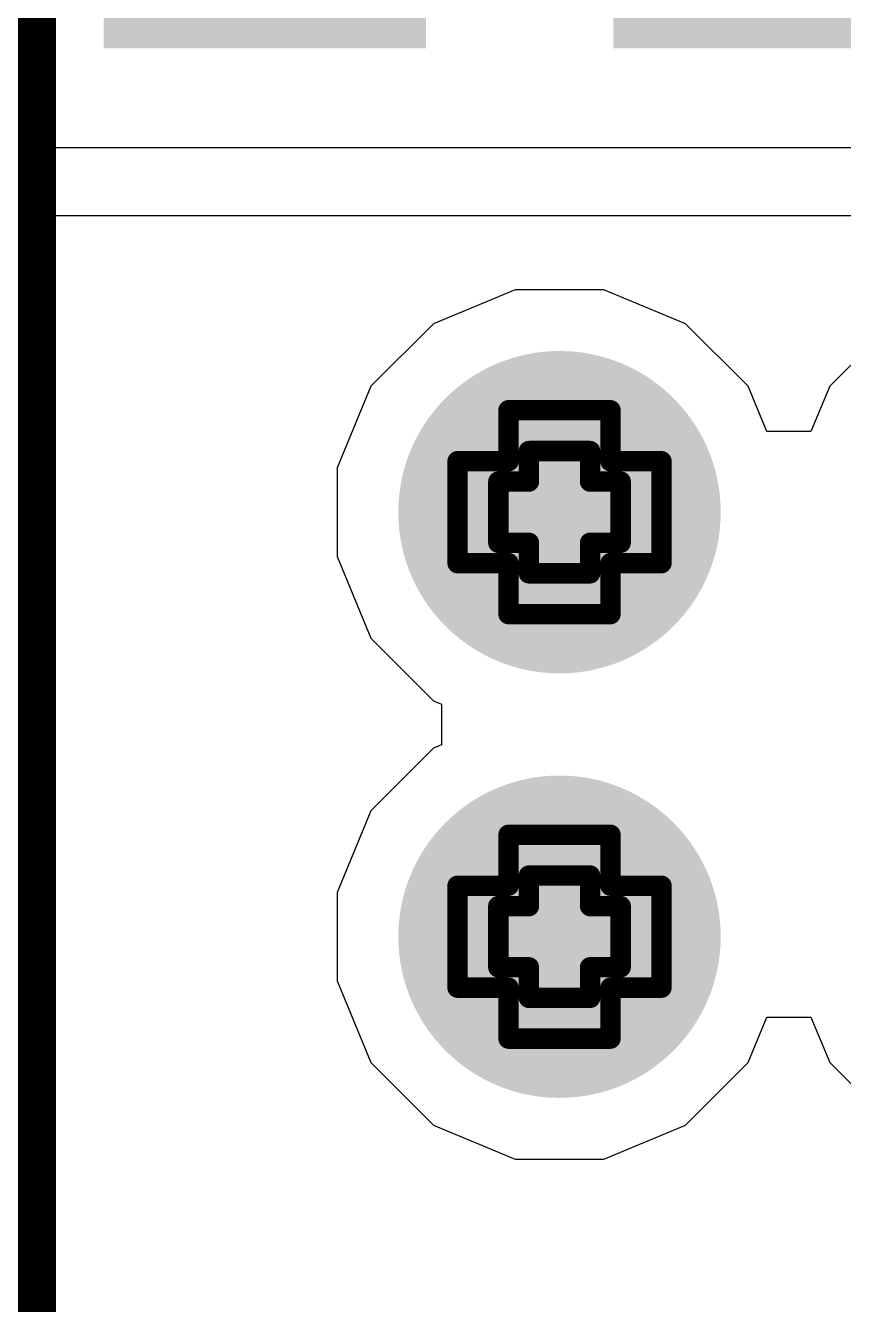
# Model space of a CAD drawing. Header units: inches. Extents: x -4 to 5258, y -4 to 5281.
# Drawn here: x 90.752 to 92.789, y 15.554 to 18.74 of the extents above; entities that cross this region are included whole.
import ezdxf

# ---------------------------------------------------------------- set-up
doc = ezdxf.new("R2010")
doc.units = ezdxf.units.IN
for name, color, linetype in [('Bottom Layer', 5, 'Continuous'), ('Bottom Solder', 6, 'Continuous'), ('Drill Drawing', 1, 'Continuous'), ('Layer 1', 16, 'Continuous'), ('Layer 2', 76, 'Continuous'), ('Top Layer', 1, 'Continuous'), ('Top Overlay', 2, 'Continuous'), ('Top Solder', 216, 'Continuous'), ('Via Holes', 16, 'Continuous')]:
    doc.layers.add(name, color=color, linetype=linetype)

# ---------------------------------------------------------------- blocks, each defined once
blk = doc.blocks.new('SOIC_8_18')
at = {"layer": 'Top Solder'}
for points in [[(-1.8234, -0.2334), (-1.8234, -1.0366), (-3.5766, -1.0366), (-3.5766, -0.2334)], [(-1.8234, -1.5034), (-1.8234, -2.3066), (-3.5766, -2.3066), (-3.5766, -1.5034)]]:
    blk.add_hatch(color=216, dxfattribs=at).paths.add_polyline_path(points)
at = {"layer": 'Top Overlay'}
blk.add_lwpolyline([(1.9906, -2.4892, 0.127, 0.127, 0), (-1.9906, -2.4892, 0.127, 0.127, 0)], format="xyseb", dxfattribs=at)

msp = doc.modelspace()

# ---------------------------------------------------------------- hatches: boundary and pattern name
at = {"layer": 'Bottom Layer'}
h = msp.add_hatch(color=5, dxfattribs=at)
edge = h.paths.add_edge_path()
edge.add_arc((92.0822, 17.5277), 0.3, 0, 360)
h = msp.add_hatch(color=5, dxfattribs=at)
edge = h.paths.add_edge_path()
edge.add_arc((92.0822, 16.47), 0.3, 0, 360)
at = {"layer": 'Bottom Solder'}
h = msp.add_hatch(color=6, dxfattribs=at)
edge = h.paths.add_edge_path()
edge.add_arc((92.0822, 17.5277), 0.4016, 0, 360)
h = msp.add_hatch(color=6, dxfattribs=at)
edge = h.paths.add_edge_path()
edge.add_arc((92.0822, 16.47), 0.4016, 0, 360)
at = {"layer": 'Layer 1'}
h = msp.add_hatch(color=16, dxfattribs=at)
edge = h.paths.add_edge_path()
edge.add_arc((92.0822, 17.5277), 0.3, 0, 360)
h = msp.add_hatch(color=16, dxfattribs=at)
edge = h.paths.add_edge_path()
edge.add_arc((92.0822, 16.47), 0.3, 0, 360)
at = {"layer": 'Layer 2'}
h = msp.add_hatch(color=76, dxfattribs=at)
edge = h.paths.add_edge_path()
edge.add_arc((92.0822, 17.5277), 0.3, 0, 360)
h = msp.add_hatch(color=76, dxfattribs=at)
edge = h.paths.add_edge_path()
edge.add_arc((92.0822, 16.47), 0.3, 0, 360)
at = {"layer": 'Top Layer'}
h = msp.add_hatch(color=1, dxfattribs=at)
edge = h.paths.add_edge_path()
edge.add_arc((92.0822, 17.5277), 0.3, 0, 360)
h = msp.add_hatch(color=1, dxfattribs=at)
edge = h.paths.add_edge_path()
edge.add_arc((92.0822, 16.47), 0.3, 0, 360)
at = {"layer": 'Top Solder'}
h = msp.add_hatch(color=216, dxfattribs=at)
edge = h.paths.add_edge_path()
edge.add_arc((92.0822, 17.5277), 0.4016, 0, 360)
h = msp.add_hatch(color=216, dxfattribs=at)
edge = h.paths.add_edge_path()
edge.add_arc((92.0822, 16.47), 0.4016, 0, 360)
at = {"layer": 'Via Holes'}
h = msp.add_hatch(color=7, dxfattribs=at)
edge = h.paths.add_edge_path()
edge.add_arc((92.0822, 17.5277), 0.15, 0, 360)
h = msp.add_hatch(color=7, dxfattribs=at)
edge = h.paths.add_edge_path()
edge.add_arc((92.0822, 16.47), 0.15, 0, 360)

# ---------------------------------------------------------------- linework, layer by layer
at = {"layer": 'Bottom Layer'}
for p, q in [((91.972, 18.0817), (91.7684, 17.9973)), ((92.1924, 18.0817), (91.972, 18.0817)), ((92.396, 17.9973), (92.1924, 18.0817)), ((91.7684, 17.9973), (91.6125, 17.8415)), ((92.5518, 17.8415), (92.396, 17.9973)), ((92.9114, 17.9973), (92.7555, 17.8415)), ((91.6125, 17.8415), (91.5282, 17.6379)), ((92.5987, 17.7284), (92.5518, 17.8415)), ((92.7555, 17.8415), (92.7087, 17.7284)), ((92.7087, 17.7284), (92.5987, 17.7284)), ((91.5282, 17.6379), (91.5282, 17.4175)), ((91.5282, 17.4175), (91.6125, 17.2139)), ((91.6125, 17.2139), (91.7684, 17.058)), ((91.7684, 17.058), (91.7886, 17.0496)), ((91.7886, 17.0496), (91.7886, 16.948)), ((91.7684, 16.9397), (91.6125, 16.7838)), ((91.7886, 16.948), (91.7684, 16.9397)), ((91.6125, 16.7838), (91.5282, 16.5802)), ((91.5282, 16.5802), (91.5282, 16.3598)), ((91.5282, 16.3598), (91.6125, 16.1562)), ((92.5518, 16.1562), (92.5987, 16.2693)), ((92.5987, 16.2693), (92.7087, 16.2693)), ((92.7087, 16.2693), (92.7555, 16.1562)), ((91.6125, 16.1562), (91.7684, 16.0003)), ((92.396, 16.0003), (92.5518, 16.1562)), ((92.7555, 16.1562), (92.9114, 16.0003)), ((91.7684, 16.0003), (91.972, 15.916)), ((92.1924, 15.916), (92.396, 16.0003)), ((91.972, 15.916), (92.1924, 15.916))]:
    msp.add_line(p, q, dxfattribs=at)
at = {"layer": 'Drill Drawing'}
for points in [[(91.9552, 17.6547, 0.0508, 0.0508, 0), (91.9552, 17.7817, 0.0508, 0.0508, 0)], [(91.9552, 17.7817, 0.0508, 0.0508, 0), (92.2092, 17.7817, 0.0508, 0.0508, 0)], [(92.2092, 17.6547, 0.0508, 0.0508, 0), (92.2092, 17.7817, 0.0508, 0.0508, 0)], [(92.006, 17.6039, 0.0508, 0.0508, 0), (92.006, 17.6801, 0.0508, 0.0508, 0)], [(92.006, 17.6801, 0.0508, 0.0508, 0), (92.1584, 17.6801, 0.0508, 0.0508, 0)], [(92.1584, 17.6039, 0.0508, 0.0508, 0), (92.1584, 17.6801, 0.0508, 0.0508, 0)], [(91.8282, 17.4007, 0.0508, 0.0508, 0), (91.8282, 17.6547, 0.0508, 0.0508, 0)], [(91.8282, 17.6547, 0.0508, 0.0508, 0), (91.9552, 17.6547, 0.0508, 0.0508, 0)], [(92.2092, 17.6547, 0.0508, 0.0508, 0), (92.3362, 17.6547, 0.0508, 0.0508, 0)], [(92.3362, 17.4007, 0.0508, 0.0508, 0), (92.3362, 17.6547, 0.0508, 0.0508, 0)], [(91.9298, 17.4515, 0.0508, 0.0508, 0), (91.9298, 17.6039, 0.0508, 0.0508, 0)], [(91.9298, 17.6039, 0.0508, 0.0508, 0), (92.006, 17.6039, 0.0508, 0.0508, 0)], [(92.1584, 17.6039, 0.0508, 0.0508, 0), (92.2346, 17.6039, 0.0508, 0.0508, 0)], [(92.2346, 17.4515, 0.0508, 0.0508, 0), (92.2346, 17.6039, 0.0508, 0.0508, 0)], [(91.9298, 17.4515, 0.0508, 0.0508, 0), (92.006, 17.4515, 0.0508, 0.0508, 0)], [(92.006, 17.3753, 0.0508, 0.0508, 0), (92.006, 17.4515, 0.0508, 0.0508, 0)], [(92.1584, 17.4515, 0.0508, 0.0508, 0), (92.2346, 17.4515, 0.0508, 0.0508, 0)], [(92.1584, 17.3753, 0.0508, 0.0508, 0), (92.1584, 17.4515, 0.0508, 0.0508, 0)], [(91.8282, 17.4007, 0.0508, 0.0508, 0), (91.9552, 17.4007, 0.0508, 0.0508, 0)], [(91.9552, 17.2737, 0.0508, 0.0508, 0), (91.9552, 17.4007, 0.0508, 0.0508, 0)], [(92.006, 17.3753, 0.0508, 0.0508, 0), (92.1584, 17.3753, 0.0508, 0.0508, 0)], [(92.2092, 17.4007, 0.0508, 0.0508, 0), (92.3362, 17.4007, 0.0508, 0.0508, 0)], [(92.2092, 17.2737, 0.0508, 0.0508, 0), (92.2092, 17.4007, 0.0508, 0.0508, 0)], [(91.9552, 17.2737, 0.0508, 0.0508, 0), (92.2092, 17.2737, 0.0508, 0.0508, 0)], [(91.9552, 16.597, 0.0508, 0.0508, 0), (91.9552, 16.724, 0.0508, 0.0508, 0)], [(91.9552, 16.724, 0.0508, 0.0508, 0), (92.2092, 16.724, 0.0508, 0.0508, 0)], [(92.2092, 16.597, 0.0508, 0.0508, 0), (92.2092, 16.724, 0.0508, 0.0508, 0)], [(92.006, 16.5462, 0.0508, 0.0508, 0), (92.006, 16.6224, 0.0508, 0.0508, 0)], [(92.006, 16.6224, 0.0508, 0.0508, 0), (92.1584, 16.6224, 0.0508, 0.0508, 0)], [(92.1584, 16.5462, 0.0508, 0.0508, 0), (92.1584, 16.6224, 0.0508, 0.0508, 0)], [(91.8282, 16.343, 0.0508, 0.0508, 0), (91.8282, 16.597, 0.0508, 0.0508, 0)], [(91.8282, 16.597, 0.0508, 0.0508, 0), (91.9552, 16.597, 0.0508, 0.0508, 0)], [(92.2092, 16.597, 0.0508, 0.0508, 0), (92.3362, 16.597, 0.0508, 0.0508, 0)], [(92.3362, 16.343, 0.0508, 0.0508, 0), (92.3362, 16.597, 0.0508, 0.0508, 0)], [(91.9298, 16.3938, 0.0508, 0.0508, 0), (91.9298, 16.5462, 0.0508, 0.0508, 0)], [(91.9298, 16.5462, 0.0508, 0.0508, 0), (92.006, 16.5462, 0.0508, 0.0508, 0)], [(92.1584, 16.5462, 0.0508, 0.0508, 0), (92.2346, 16.5462, 0.0508, 0.0508, 0)], [(92.2346, 16.3938, 0.0508, 0.0508, 0), (92.2346, 16.5462, 0.0508, 0.0508, 0)], [(91.9298, 16.3938, 0.0508, 0.0508, 0), (92.006, 16.3938, 0.0508, 0.0508, 0)], [(92.006, 16.3176, 0.0508, 0.0508, 0), (92.006, 16.3938, 0.0508, 0.0508, 0)], [(92.1584, 16.3938, 0.0508, 0.0508, 0), (92.2346, 16.3938, 0.0508, 0.0508, 0)], [(92.1584, 16.3176, 0.0508, 0.0508, 0), (92.1584, 16.3938, 0.0508, 0.0508, 0)], [(91.8282, 16.343, 0.0508, 0.0508, 0), (91.9552, 16.343, 0.0508, 0.0508, 0)], [(91.9552, 16.216, 0.0508, 0.0508, 0), (91.9552, 16.343, 0.0508, 0.0508, 0)], [(92.2092, 16.343, 0.0508, 0.0508, 0), (92.3362, 16.343, 0.0508, 0.0508, 0)], [(92.2092, 16.216, 0.0508, 0.0508, 0), (92.2092, 16.343, 0.0508, 0.0508, 0)], [(92.006, 16.3176, 0.0508, 0.0508, 0), (92.1584, 16.3176, 0.0508, 0.0508, 0)], [(91.9552, 16.216, 0.0508, 0.0508, 0), (92.2092, 16.216, 0.0508, 0.0508, 0)]]:
    msp.add_lwpolyline(points, format="xyseb", dxfattribs=at)
for points in [[(91.9425, 17.7817, 0.0254, 0.0254, 1), (91.9679, 17.7817, 0.0254, 0.0254, 1)], [(91.9425, 17.7817, 0.0254, 0.0254, 1), (91.9679, 17.7817, 0.0254, 0.0254, 1)], [(92.1965, 17.7817, 0.0254, 0.0254, 1), (92.2219, 17.7817, 0.0254, 0.0254, 1)], [(92.1965, 17.7817, 0.0254, 0.0254, 1), (92.2219, 17.7817, 0.0254, 0.0254, 1)], [(91.9933, 17.6801, 0.0254, 0.0254, 1), (92.0187, 17.6801, 0.0254, 0.0254, 1)], [(91.9933, 17.6801, 0.0254, 0.0254, 1), (92.0187, 17.6801, 0.0254, 0.0254, 1)], [(92.1457, 17.6801, 0.0254, 0.0254, 1), (92.1711, 17.6801, 0.0254, 0.0254, 1)], [(92.1457, 17.6801, 0.0254, 0.0254, 1), (92.1711, 17.6801, 0.0254, 0.0254, 1)], [(91.8155, 17.6547, 0.0254, 0.0254, 1), (91.8409, 17.6547, 0.0254, 0.0254, 1)], [(91.8155, 17.6547, 0.0254, 0.0254, 1), (91.8409, 17.6547, 0.0254, 0.0254, 1)], [(91.9425, 17.6547, 0.0254, 0.0254, 1), (91.9679, 17.6547, 0.0254, 0.0254, 1)], [(91.9425, 17.6547, 0.0254, 0.0254, 1), (91.9679, 17.6547, 0.0254, 0.0254, 1)], [(92.1965, 17.6547, 0.0254, 0.0254, 1), (92.2219, 17.6547, 0.0254, 0.0254, 1)], [(92.1965, 17.6547, 0.0254, 0.0254, 1), (92.2219, 17.6547, 0.0254, 0.0254, 1)], [(92.3235, 17.6547, 0.0254, 0.0254, 1), (92.3489, 17.6547, 0.0254, 0.0254, 1)], [(92.3235, 17.6547, 0.0254, 0.0254, 1), (92.3489, 17.6547, 0.0254, 0.0254, 1)], [(91.9171, 17.6039, 0.0254, 0.0254, 1), (91.9425, 17.6039, 0.0254, 0.0254, 1)], [(91.9171, 17.6039, 0.0254, 0.0254, 1), (91.9425, 17.6039, 0.0254, 0.0254, 1)], [(91.9933, 17.6039, 0.0254, 0.0254, 1), (92.0187, 17.6039, 0.0254, 0.0254, 1)], [(91.9933, 17.6039, 0.0254, 0.0254, 1), (92.0187, 17.6039, 0.0254, 0.0254, 1)], [(92.1457, 17.6039, 0.0254, 0.0254, 1), (92.1711, 17.6039, 0.0254, 0.0254, 1)], [(92.1457, 17.6039, 0.0254, 0.0254, 1), (92.1711, 17.6039, 0.0254, 0.0254, 1)], [(92.2219, 17.6039, 0.0254, 0.0254, 1), (92.2473, 17.6039, 0.0254, 0.0254, 1)], [(92.2219, 17.6039, 0.0254, 0.0254, 1), (92.2473, 17.6039, 0.0254, 0.0254, 1)], [(91.9171, 17.4515, 0.0254, 0.0254, 1), (91.9425, 17.4515, 0.0254, 0.0254, 1)], [(91.9171, 17.4515, 0.0254, 0.0254, 1), (91.9425, 17.4515, 0.0254, 0.0254, 1)], [(91.9933, 17.4515, 0.0254, 0.0254, 1), (92.0187, 17.4515, 0.0254, 0.0254, 1)], [(91.9933, 17.4515, 0.0254, 0.0254, 1), (92.0187, 17.4515, 0.0254, 0.0254, 1)], [(92.1457, 17.4515, 0.0254, 0.0254, 1), (92.1711, 17.4515, 0.0254, 0.0254, 1)], [(92.1457, 17.4515, 0.0254, 0.0254, 1), (92.1711, 17.4515, 0.0254, 0.0254, 1)], [(92.2219, 17.4515, 0.0254, 0.0254, 1), (92.2473, 17.4515, 0.0254, 0.0254, 1)], [(92.2219, 17.4515, 0.0254, 0.0254, 1), (92.2473, 17.4515, 0.0254, 0.0254, 1)], [(91.8155, 17.4007, 0.0254, 0.0254, 1), (91.8409, 17.4007, 0.0254, 0.0254, 1)], [(91.8155, 17.4007, 0.0254, 0.0254, 1), (91.8409, 17.4007, 0.0254, 0.0254, 1)], [(91.9425, 17.4007, 0.0254, 0.0254, 1), (91.9679, 17.4007, 0.0254, 0.0254, 1)], [(91.9425, 17.4007, 0.0254, 0.0254, 1), (91.9679, 17.4007, 0.0254, 0.0254, 1)], [(91.9933, 17.3753, 0.0254, 0.0254, 1), (92.0187, 17.3753, 0.0254, 0.0254, 1)], [(91.9933, 17.3753, 0.0254, 0.0254, 1), (92.0187, 17.3753, 0.0254, 0.0254, 1)], [(92.1457, 17.3753, 0.0254, 0.0254, 1), (92.1711, 17.3753, 0.0254, 0.0254, 1)], [(92.1457, 17.3753, 0.0254, 0.0254, 1), (92.1711, 17.3753, 0.0254, 0.0254, 1)], [(92.1965, 17.4007, 0.0254, 0.0254, 1), (92.2219, 17.4007, 0.0254, 0.0254, 1)], [(92.1965, 17.4007, 0.0254, 0.0254, 1), (92.2219, 17.4007, 0.0254, 0.0254, 1)], [(92.3235, 17.4007, 0.0254, 0.0254, 1), (92.3489, 17.4007, 0.0254, 0.0254, 1)], [(92.3235, 17.4007, 0.0254, 0.0254, 1), (92.3489, 17.4007, 0.0254, 0.0254, 1)], [(91.9425, 17.2737, 0.0254, 0.0254, 1), (91.9679, 17.2737, 0.0254, 0.0254, 1)], [(91.9425, 17.2737, 0.0254, 0.0254, 1), (91.9679, 17.2737, 0.0254, 0.0254, 1)], [(92.1965, 17.2737, 0.0254, 0.0254, 1), (92.2219, 17.2737, 0.0254, 0.0254, 1)], [(92.1965, 17.2737, 0.0254, 0.0254, 1), (92.2219, 17.2737, 0.0254, 0.0254, 1)], [(91.9425, 16.724, 0.0254, 0.0254, 1), (91.9679, 16.724, 0.0254, 0.0254, 1)], [(91.9425, 16.724, 0.0254, 0.0254, 1), (91.9679, 16.724, 0.0254, 0.0254, 1)], [(92.1965, 16.724, 0.0254, 0.0254, 1), (92.2219, 16.724, 0.0254, 0.0254, 1)], [(92.1965, 16.724, 0.0254, 0.0254, 1), (92.2219, 16.724, 0.0254, 0.0254, 1)], [(91.9933, 16.6224, 0.0254, 0.0254, 1), (92.0187, 16.6224, 0.0254, 0.0254, 1)], [(91.9933, 16.6224, 0.0254, 0.0254, 1), (92.0187, 16.6224, 0.0254, 0.0254, 1)], [(92.1457, 16.6224, 0.0254, 0.0254, 1), (92.1711, 16.6224, 0.0254, 0.0254, 1)], [(92.1457, 16.6224, 0.0254, 0.0254, 1), (92.1711, 16.6224, 0.0254, 0.0254, 1)], [(91.8155, 16.597, 0.0254, 0.0254, 1), (91.8409, 16.597, 0.0254, 0.0254, 1)], [(91.8155, 16.597, 0.0254, 0.0254, 1), (91.8409, 16.597, 0.0254, 0.0254, 1)], [(91.9425, 16.597, 0.0254, 0.0254, 1), (91.9679, 16.597, 0.0254, 0.0254, 1)], [(91.9425, 16.597, 0.0254, 0.0254, 1), (91.9679, 16.597, 0.0254, 0.0254, 1)], [(92.1965, 16.597, 0.0254, 0.0254, 1), (92.2219, 16.597, 0.0254, 0.0254, 1)], [(92.1965, 16.597, 0.0254, 0.0254, 1), (92.2219, 16.597, 0.0254, 0.0254, 1)], [(92.3235, 16.597, 0.0254, 0.0254, 1), (92.3489, 16.597, 0.0254, 0.0254, 1)], [(92.3235, 16.597, 0.0254, 0.0254, 1), (92.3489, 16.597, 0.0254, 0.0254, 1)], [(91.9171, 16.5462, 0.0254, 0.0254, 1), (91.9425, 16.5462, 0.0254, 0.0254, 1)], [(91.9171, 16.5462, 0.0254, 0.0254, 1), (91.9425, 16.5462, 0.0254, 0.0254, 1)], [(91.9933, 16.5462, 0.0254, 0.0254, 1), (92.0187, 16.5462, 0.0254, 0.0254, 1)], [(91.9933, 16.5462, 0.0254, 0.0254, 1), (92.0187, 16.5462, 0.0254, 0.0254, 1)], [(92.1457, 16.5462, 0.0254, 0.0254, 1), (92.1711, 16.5462, 0.0254, 0.0254, 1)], [(92.1457, 16.5462, 0.0254, 0.0254, 1), (92.1711, 16.5462, 0.0254, 0.0254, 1)], [(92.2219, 16.5462, 0.0254, 0.0254, 1), (92.2473, 16.5462, 0.0254, 0.0254, 1)], [(92.2219, 16.5462, 0.0254, 0.0254, 1), (92.2473, 16.5462, 0.0254, 0.0254, 1)], [(91.9171, 16.3938, 0.0254, 0.0254, 1), (91.9425, 16.3938, 0.0254, 0.0254, 1)], [(91.9171, 16.3938, 0.0254, 0.0254, 1), (91.9425, 16.3938, 0.0254, 0.0254, 1)], [(91.9933, 16.3938, 0.0254, 0.0254, 1), (92.0187, 16.3938, 0.0254, 0.0254, 1)], [(91.9933, 16.3938, 0.0254, 0.0254, 1), (92.0187, 16.3938, 0.0254, 0.0254, 1)], [(92.1457, 16.3938, 0.0254, 0.0254, 1), (92.1711, 16.3938, 0.0254, 0.0254, 1)], [(92.1457, 16.3938, 0.0254, 0.0254, 1), (92.1711, 16.3938, 0.0254, 0.0254, 1)], [(92.2219, 16.3938, 0.0254, 0.0254, 1), (92.2473, 16.3938, 0.0254, 0.0254, 1)], [(92.2219, 16.3938, 0.0254, 0.0254, 1), (92.2473, 16.3938, 0.0254, 0.0254, 1)], [(91.8155, 16.343, 0.0254, 0.0254, 1), (91.8409, 16.343, 0.0254, 0.0254, 1)], [(91.8155, 16.343, 0.0254, 0.0254, 1), (91.8409, 16.343, 0.0254, 0.0254, 1)], [(91.9425, 16.343, 0.0254, 0.0254, 1), (91.9679, 16.343, 0.0254, 0.0254, 1)], [(91.9425, 16.343, 0.0254, 0.0254, 1), (91.9679, 16.343, 0.0254, 0.0254, 1)], [(92.1965, 16.343, 0.0254, 0.0254, 1), (92.2219, 16.343, 0.0254, 0.0254, 1)], [(92.1965, 16.343, 0.0254, 0.0254, 1), (92.2219, 16.343, 0.0254, 0.0254, 1)], [(92.3235, 16.343, 0.0254, 0.0254, 1), (92.3489, 16.343, 0.0254, 0.0254, 1)], [(92.3235, 16.343, 0.0254, 0.0254, 1), (92.3489, 16.343, 0.0254, 0.0254, 1)], [(91.9933, 16.3176, 0.0254, 0.0254, 1), (92.0187, 16.3176, 0.0254, 0.0254, 1)], [(91.9933, 16.3176, 0.0254, 0.0254, 1), (92.0187, 16.3176, 0.0254, 0.0254, 1)], [(92.1457, 16.3176, 0.0254, 0.0254, 1), (92.1711, 16.3176, 0.0254, 0.0254, 1)], [(92.1457, 16.3176, 0.0254, 0.0254, 1), (92.1711, 16.3176, 0.0254, 0.0254, 1)], [(91.9425, 16.216, 0.0254, 0.0254, 1), (91.9679, 16.216, 0.0254, 0.0254, 1)], [(91.9425, 16.216, 0.0254, 0.0254, 1), (91.9679, 16.216, 0.0254, 0.0254, 1)], [(92.1965, 16.216, 0.0254, 0.0254, 1), (92.2219, 16.216, 0.0254, 0.0254, 1)], [(92.1965, 16.216, 0.0254, 0.0254, 1), (92.2219, 16.216, 0.0254, 0.0254, 1)]]:
    msp.add_lwpolyline(points, format="xyseb", close=True, dxfattribs=at)
at = {"layer": 'Layer 1'}
for p, q in [((91.972, 18.0817), (91.7684, 17.9973)), ((92.1924, 18.0817), (91.972, 18.0817)), ((92.396, 17.9973), (92.1924, 18.0817)), ((91.7684, 17.9973), (91.6125, 17.8415)), ((92.5518, 17.8415), (92.396, 17.9973)), ((92.9114, 17.9973), (92.7555, 17.8415)), ((91.6125, 17.8415), (91.5282, 17.6379)), ((92.5987, 17.7284), (92.5518, 17.8415)), ((92.7555, 17.8415), (92.7087, 17.7284)), ((92.7087, 17.7284), (92.5987, 17.7284)), ((91.5282, 17.6379), (91.5282, 17.4175)), ((91.5282, 17.4175), (91.6125, 17.2139)), ((91.6125, 17.2139), (91.7684, 17.058)), ((91.7684, 17.058), (91.7886, 17.0496)), ((91.7886, 17.0496), (91.7886, 16.948)), ((91.7684, 16.9397), (91.6125, 16.7838)), ((91.7886, 16.948), (91.7684, 16.9397)), ((91.6125, 16.7838), (91.5282, 16.5802)), ((91.5282, 16.5802), (91.5282, 16.3598)), ((91.5282, 16.3598), (91.6125, 16.1562)), ((92.5518, 16.1562), (92.5987, 16.2693)), ((92.5987, 16.2693), (92.7087, 16.2693)), ((92.7087, 16.2693), (92.7555, 16.1562)), ((91.6125, 16.1562), (91.7684, 16.0003)), ((92.396, 16.0003), (92.5518, 16.1562)), ((92.7555, 16.1562), (92.9114, 16.0003)), ((91.7684, 16.0003), (91.972, 15.916)), ((92.1924, 15.916), (92.396, 16.0003)), ((91.972, 15.916), (92.1924, 15.916))]:
    msp.add_line(p, q, dxfattribs=at)
at = {"layer": 'Layer 2'}
for p, q in [((90.764, 5.5734), (90.764, 18.4365)), ((90.764, 18.4365), (95.4582, 18.4365))]:
    msp.add_line(p, q, dxfattribs=at)
at = {"layer": 'Top Layer'}
for p, q in [((90.764, 5.5734), (90.764, 18.2669)), ((90.764, 18.2669), (94.4422, 18.2669))]:
    msp.add_line(p, q, dxfattribs=at)

# ---------------------------------------------------------------- block references
at = {"rotation": 270}
msp.add_blockref('SOIC_8_18', (93.2532, 16.8598), dxfattribs=at)

doc.saveas('drawing.dxf')
